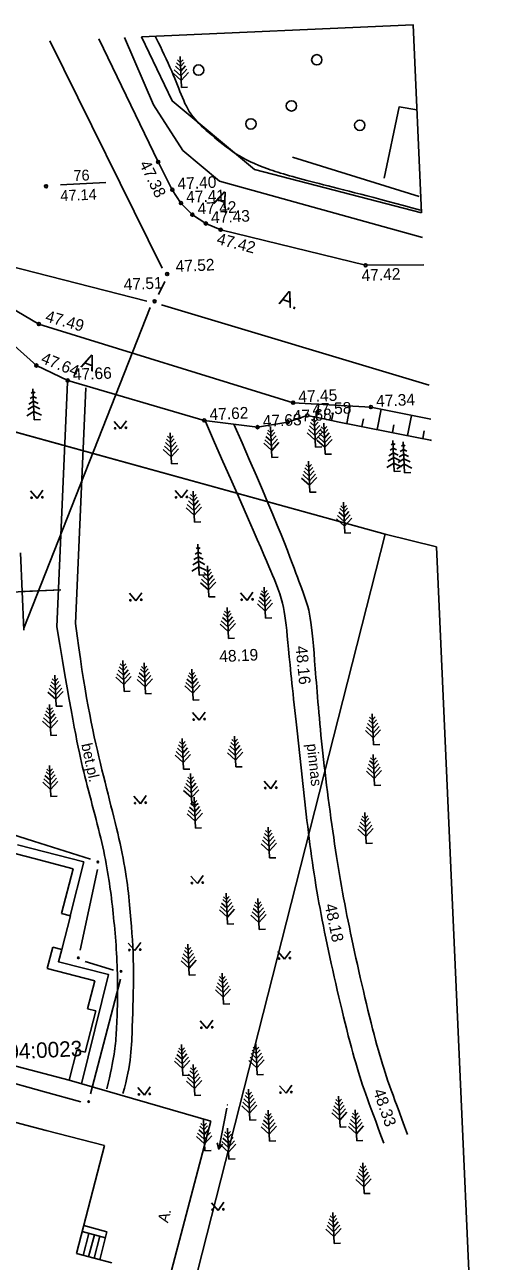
# Model space of a CAD drawing. Extents: x 641842 to 641928, y 6455750 to 6455871.
# Drawn here: x 641897.7 to 641928, y 6455791.2 to 6455871 of the extents above; entities that cross this region are included whole.
import ezdxf

# ---------------------------------------------------------------- set-up
doc = ezdxf.new("R2010")
doc.units = 0
for name, color, linetype in [('9', 7, 'Continuous'), ('Level 1', 7, 'Continuous'), ('Level 12', 7, 'Continuous'), ('Level 13', 7, 'Continuous'), ('Level 14', 7, 'Continuous'), ('Level 15', 7, 'Continuous'), ('Level 18', 7, 'Continuous'), ('Level 19', 7, 'Continuous'), ('Level 20', 7, 'Continuous'), ('Level 21', 7, 'Continuous'), ('Level 25', 7, 'Continuous'), ('Level 27', 7, 'Continuous'), ('Level 29', 7, 'Continuous'), ('Level 30', 7, 'Continuous'), ('Level 34', 7, 'Continuous'), ('Level 35', 7, 'Continuous'), ('Level 4', 7, 'Continuous'), ('Level 40', 7, 'Continuous'), ('Level 49', 7, 'Continuous'), ('Level 5', 7, 'Continuous'), ('Level 53', 7, 'Continuous'), ('Level 54', 7, 'Continuous'), ('Level 6', 7, 'Continuous'), ('Level 63', 7, 'Continuous'), ('Level 7', 7, 'Continuous'), ('MPOST___________', 7, 'Continuous'), ('PINNAD', 7, 'Continuous'), ('VAED____________', 7, 'Continuous')]:
    doc.layers.add(name, color=color, linetype=linetype)

# ---------------------------------------------------------------- blocks, each defined once
blk = doc.blocks.new('KDREKA')
at = {"layer": '9'}
for p, q in [((-46, 20), (46, 20)), ((-20, 46), (-20, -46)), ((20, 46), (20, -46)), ((-46, -20), (46, -20))]:
    blk.add_line(p, q, dxfattribs=at)
blk.add_circle((0, 0), 50, dxfattribs=at)
blk = doc.blocks.new('PUNKT9')
at = {"layer": 'Level 12'}
blk.add_circle((0, 0), 100, dxfattribs=at)
blk = doc.blocks.new('VPP4')
at = {"layer": 'VAED____________'}
blk.add_lwpolyline([(-1, 0), (0, 0), (0, -1), (-1, -1)], close=True, dxfattribs=at)
blk.add_circle((0, 0), 0.0923, dxfattribs=at)
blk = doc.blocks.new('VVEEK1')
at = {"layer": 'MPOST___________'}
blk.add_line((-0.5, 0), (0.5, 0), dxfattribs=at)
blk.add_circle((0, 0), 0.5, dxfattribs=at)
blk = doc.blocks.new('KMAND6')
at = {"layer": 'Level 7'}
for p, q in [((0, 1350), (-248.65, 1598.65)), ((0, 1600), (-181.08, 1781.08)), ((0, 0), (0, 2000)), ((0, 1600), (181.08, 1781.08)), ((0, 1350), (248.65, 1598.65)), ((0, 450), (-491.89, 941.89)), ((0, 750), (-410.81, 1160.81)), ((0, 1050), (-329.73, 1379.73)), ((0, 1050), (329.73, 1379.73)), ((0, 750), (410.81, 1160.81)), ((0, 450), (491.89, 941.89)), ((400, 0), (0, 0))]:
    blk.add_line(p, q, dxfattribs=at)
blk = doc.blocks.new('KKUUS6')
at = {"layer": 'Level 7'}
for p, q in [((0, 1800), (-125.94, 1730.03)), ((0, 0), (0, 2000)), ((0, 1800), (125.94, 1730.03)), ((0, 900), (-383.96, 686.69)), ((0, 1200), (-297.95, 1034.47)), ((0, 1500), (-211.95, 1382.25)), ((0, 1500), (211.95, 1382.25)), ((0, 1200), (297.95, 1034.47)), ((0, 900), (383.96, 686.69)), ((0, 550), (-475.29, 285.95)), ((0, 550), (475.29, 285.95)), ((400, 0), (0, 0))]:
    blk.add_line(p, q, dxfattribs=at)
blk = doc.blocks.new('VKOR20')
at = {"layer": 'Level 4'}
for p, q in [((0, 2500), (0, -2500)), ((-2500, 0), (2500, 0))]:
    blk.add_line(p, q, dxfattribs=at)
blk = doc.blocks.new('KVPOS2')
at = {"layer": 'PINNAD'}
for p, q in [((0, 3), (1, 3)), ((0, 3), (0, 2)), ((0, 3), (0, 0)), ((1, 3), (1, 2))]:
    blk.add_line(p, q, dxfattribs=at)
blk.add_circle((0, 0), 0.2, dxfattribs=at)
blk.add_arc((1, 2), 0.2, 179.93931, 0.0607, dxfattribs=at)
blk = doc.blocks.new('KMURU5')
at = {"layer": 'Level 15'}
for p, q in [((-403, 505), (0, 0)), ((0, 0), (397, 505))]:
    blk.add_line(p, q, dxfattribs=at)
for centre, radius in [((-353, 55), 42.8), ((347, 55), 45.2)]:
    blk.add_circle(centre, radius, dxfattribs=at)
blk = doc.blocks.new('WMNOO9')
at = {"layer": 'Level 27'}
blk.add_line((200, 0), (2900, -0.01), dxfattribs=at)
blk.add_lwpolyline([(2535.93, 176.12), (2900, -0.01), (2530.75, -176.23)], dxfattribs=at)

msp = doc.modelspace()

# ---------------------------------------------------------------- linework, layer by layer
at = {"layer": 'Level 1'}
for p, q in [((641887.957, 6455819.872), (641898.283, 6455817.186)), ((641887.957, 6455819.872), (641898.283, 6455817.186)), ((641898.283, 6455817.186), (641900.798, 6455816.532)), ((641900.049, 6455813.65), (641900.798, 6455816.532)), ((641900.631, 6455813.498), (641900.049, 6455813.65)), ((641900.067, 6455811.33), (641900.631, 6455813.498)), ((641899.485, 6455811.482), (641899.127, 6455810.104)), ((641899.485, 6455811.482), (641900.067, 6455811.33)), ((641902.198, 6455809.306), (641899.127, 6455810.104)), ((641901.73, 6455807.503), (641902.198, 6455809.306)), ((641901.565, 6455804.692), (641902.26, 6455807.365)), ((641902.26, 6455807.365), (641901.73, 6455807.503)), ((641893.89, 6455804.628), (641898.904, 6455803.324)), ((641893.89, 6455804.628), (641898.904, 6455803.324)), ((641900.533, 6455802.9), (641901.034, 6455804.83)), ((641901.034, 6455804.83), (641901.565, 6455804.692)), ((641898.904, 6455803.324), (641900.533, 6455802.9)), ((641899.068, 6455799.648), (641893.005, 6455801.225)), ((641899.068, 6455799.648), (641893.005, 6455801.225)), ((641902.823, 6455798.672), (641899.068, 6455799.648)), ((641901.012, 6455791.705), (641902.823, 6455798.672)), ((641903.302, 6455791.11), (641901.012, 6455791.705))]:
    msp.add_line(p, q, dxfattribs=at)
at = {"layer": 'Level 14'}
for p, q in [((641916.48, 6455845.643), (641916.65, 6455846.503)), ((641918.441, 6455845.254), (641918.667, 6455846.39)), ((641920.403, 6455844.864), (641920.664, 6455846.179)), ((641915.989, 6455845.741), (641916.97, 6455845.546)), ((641916.97, 6455845.546), (641917.951, 6455845.351)), ((641917.46, 6455845.449), (641917.558, 6455845.939)), ((641917.951, 6455845.351), (641918.932, 6455845.157)), ((641918.932, 6455845.157), (641919.913, 6455844.962)), ((641919.422, 6455845.059), (641919.52, 6455845.55)), ((641921.384, 6455844.67), (641921.481, 6455845.16)), ((641922.365, 6455844.475), (641922.624, 6455845.78)), ((641919.913, 6455844.962), (641920.893, 6455844.767)), ((641920.893, 6455844.767), (641921.874, 6455844.572)), ((641921.874, 6455844.572), (641922.855, 6455844.378)), ((641922.855, 6455844.378), (641923.836, 6455844.183)), ((641923.346, 6455844.28), (641923.443, 6455844.771)), ((641923.836, 6455844.183), (641923.914, 6455844.167))]:
    msp.add_line(p, q, dxfattribs=at)
msp.add_open_spline([(641923.19, 6455859.026), (641920.176, 6455859.849), (641916.144, 6455860.839), (641913.183, 6455861.664), (641911.228, 6455862.587), (641909.68, 6455863.901), (641908.408, 6455865.014), (641907.76, 6455866.421), (641907.14, 6455868.112), (641906.34, 6455869.745), (641906.095, 6455870.234)], degree=3, dxfattribs=at)
at = {"layer": 'Level 15'}
msp.add_lwpolyline([(641920.848, 6455861.083), (641921.816, 6455865.672), (641922.959, 6455865.499)], dxfattribs=at)
at = {"layer": 'Level 18'}
for p, q in [((641900.43, 6455847.928), (641899.74, 6455832.14)), ((641901.621, 6455847.565), (641900.949, 6455832.352)), ((641901.494, 6455816.975), (641897.221, 6455818.066)), ((641900.603, 6455813.505), (641901.494, 6455816.975)), ((641902.981, 6455793.122), (641901.481, 6455793.512)), ((641902.881, 6455792.735), (641901.381, 6455793.125)), ((641901.437, 6455791.595), (641901.807, 6455793.014)), ((641901.795, 6455791.501), (641902.165, 6455792.921)), ((641902.154, 6455791.408), (641902.523, 6455792.828)), ((641902.512, 6455791.315), (641902.981, 6455793.122))]:
    msp.add_line(p, q, dxfattribs=at)
msp.add_lwpolyline([(641901.331, 6455802.669), (641903.081, 6455809.703), (641899.846, 6455810.53), (641900.067, 6455811.33)], dxfattribs=at)
for points in [[(641899.74, 6455832.14), (641900.822, 6455825.752), (641901.369, 6455822.978), (641902.874, 6455817.672), (641903.379, 6455813.963), (641903.735, 6455809.78), (641903.588, 6455805.501), (641903.467, 6455804.436), (641902.969, 6455802.335)], [(641900.949, 6455832.352), (641901.515, 6455827.938), (641902.544, 6455823.097), (641904.163, 6455817.221), (641904.558, 6455813.125), (641904.742, 6455809.888), (641904.607, 6455806.353), (641904.547, 6455803.926), (641904.013, 6455802.041)]]:
    msp.add_open_spline(points, degree=3, dxfattribs=at)
at = {"layer": 'Level 20'}
for p, q in [((641899.053, 6455860.559), (641899.053, 6455860.559)), ((641899.992, 6455860.661), (641902.909, 6455860.792))]:
    msp.add_line(p, q, dxfattribs=at)
at = {"layer": 'Level 21'}
for p, q in [((641906.863, 6455854.893), (641906.863, 6455854.893)), ((641906.048, 6455853.141), (641906.048, 6455853.141))]:
    msp.add_line(p, q, dxfattribs=at)
at = {"layer": 'Level 25'}
for p, q in [((641906.533, 6455855.268), (641899.297, 6455869.93)), ((641896.569, 6455855.441), (641905.548, 6455853.14)), ((641906.307, 6455853.568), (641906.709, 6455854.418)), ((641905.761, 6455852.731), (641897.617, 6455832.059)), ((641906.495, 6455852.917), (641923.755, 6455847.729))]:
    msp.add_line(p, q, dxfattribs=at)
at = {"layer": 'Level 30'}
for p, q in [((641905.977, 6455865.81), (641904.115, 6455870.145)), ((641907.863, 6455862.862), (641905.977, 6455865.81)), ((641910.237, 6455860.894), (641907.863, 6455862.862)), ((641906.283, 6455862.126), (641906.283, 6455862.126)), ((641907.192, 6455860.338), (641907.192, 6455860.338)), ((641923.328, 6455857.253), (641910.237, 6455860.894)), ((641907.75, 6455859.476), (641907.75, 6455859.476)), ((641908.49, 6455858.726), (641908.49, 6455858.726)), ((641909.354, 6455858.158), (641909.354, 6455858.158)), ((641910.314, 6455857.752), (641910.314, 6455857.752)), ((641919.654, 6455855.458), (641919.654, 6455855.458)), ((641898.591, 6455851.673), (641898.591, 6455851.673)), ((641898.43, 6455848.993), (641898.43, 6455848.993)), ((641900.448, 6455848.026), (641900.448, 6455848.026)), ((641914.985, 6455846.597), (641914.985, 6455846.597)), ((641919.999, 6455846.314), (641919.999, 6455846.314)), ((641919.999, 6455846.314), (641923.853, 6455845.529)), ((641909.256, 6455845.455), (641909.256, 6455845.455)), ((641914.632, 6455845.346), (641914.632, 6455845.346)), ((641915.895, 6455845.775), (641915.895, 6455845.775)), ((641912.69, 6455845.019), (641912.69, 6455845.019)), ((641909.683, 6455800.25), (641900.533, 6455802.9)), ((641902.999, 6455774.895), (641909.683, 6455800.25))]:
    msp.add_line(p, q, dxfattribs=at)
for points in [[(641902.457, 6455870.071), (641906.283, 6455862.126), (641907.192, 6455860.338), (641907.75, 6455859.476), (641908.49, 6455858.726), (641909.354, 6455858.158), (641910.314, 6455857.752), (641919.654, 6455855.458)], [(641919.654, 6455855.458), (641923.407, 6455855.492)], [(641919.999, 6455846.314), (641914.985, 6455846.597), (641898.591, 6455851.673), (641896.689, 6455852.78)], [(641896.793, 6455850.456), (641898.43, 6455848.993), (641900.448, 6455848.026), (641909.256, 6455845.455), (641912.69, 6455845.019), (641914.632, 6455845.346), (641915.895, 6455845.775)]]:
    msp.add_lwpolyline(points, dxfattribs=at)
for points in [[(641909.326, 6455845.383), (641912.652, 6455837.819), (641914.167, 6455834.439), (641914.513, 6455832.812), (641914.764, 6455829.649), (641915.487, 6455823.244), (641916.157, 6455816.816), (641917.228, 6455811.171), (641919.045, 6455803.504), (641919.781, 6455801.676), (641920.837, 6455798.823)], [(641911.16, 6455845.213), (641914.139, 6455838.479), (641915.659, 6455834.22), (641916.127, 6455833.047), (641916.384, 6455829.804), (641916.814, 6455824.255), (641917.768, 6455817.052), (641918.82, 6455811.511), (641920.6, 6455803.999), (641921.299, 6455802.263), (641922.363, 6455799.387)]]:
    msp.add_open_spline(points, degree=3, dxfattribs=at)
at = {"layer": 'Level 35'}
for p, q in [((641898.232, 6455818.309), (641887.845, 6455821.596)), ((641898.232, 6455818.309), (641887.845, 6455821.596)), ((641901.918, 6455817.143), (641898.232, 6455818.309)), ((641901.248, 6455811.275), (641902.361, 6455816.474)), ((641903.393, 6455809.984), (641901.571, 6455810.551)), ((641901.908, 6455802.003), (641903.842, 6455809.416)), ((641882.712, 6455806.669), (641898.956, 6455802.146)), ((641882.712, 6455806.669), (641898.956, 6455802.146)), ((641898.956, 6455802.146), (641901.303, 6455801.492))]:
    msp.add_line(p, q, dxfattribs=at)
at = {"layer": 'Level 4'}
msp.add_line((641897.511, 6455834.413), (641900.009, 6455834.525), dxfattribs=at)
msp.add_line((641897.511, 6455834.413), (641900.009, 6455834.525), dxfattribs=at)
msp.add_line((641897.511, 6455834.413), (641900.009, 6455834.525), dxfattribs=at)
msp.add_line((641897.511, 6455834.413), (641900.009, 6455834.525), dxfattribs=at)
at = {"layer": 'Level 40'}
msp.add_line((641888.212, 6455847.15), (641920.909, 6455838.114), dxfattribs=at)
for points in [[(641905.205, 6455870.194), (641922.713, 6455870.978), (641923.256, 6455858.855)], [(641923.256, 6455858.855), (641912.498, 6455861.639), (641907.194, 6455866.063), (641905.205, 6455870.194)], [(641899.173, 6455752.709), (641899.858, 6455755.419), (641903.657, 6455770.274), (641920.909, 6455838.114), (641924.222, 6455837.291)], [(641924.222, 6455837.291), (641927.952, 6455753.998), (641899.173, 6455752.709)]]:
    msp.add_lwpolyline(points, dxfattribs=at)
msp.add_lwpolyline([(641920.909, 6455838.114), (641903.657, 6455770.274), (641899.858, 6455755.419), (641851.662, 6455771.91), (641888.212, 6455847.15)], close=True, dxfattribs=at)
at = {"layer": 'Level 49'}
msp.add_line((641920.909, 6455838.114), (641920.909, 6455838.114), dxfattribs=at)
at = {"layer": 'Level 53'}
msp.add_lwpolyline([(641888.212, 6455847.15), (641920.909, 6455838.114), (641903.657, 6455770.274), (641899.858, 6455755.419), (641851.662, 6455771.91), (641888.212, 6455847.15)], dxfattribs=at)
at = {"layer": 'Level 54'}
for p, q in [((641907.194, 6455866.063), (641907.194, 6455866.063)), ((641912.498, 6455861.639), (641912.498, 6455861.639)), ((641920.909, 6455838.114), (641920.909, 6455838.114)), ((641920.909, 6455838.114), (641920.909, 6455838.114))]:
    msp.add_line(p, q, dxfattribs=at)
at = {"layer": 'Level 6'}
msp.add_lwpolyline([(641851.662, 6455771.91), (641888.212, 6455847.15), (641920.909, 6455838.114), (641903.657, 6455770.274), (641899.858, 6455755.419)], close=True, dxfattribs=at)
at = {"layer": 'Level 7'}
msp.add_line((641923.106, 6455859.907), (641914.938, 6455862.442), dxfattribs=at)
for centre in [(641908.888, 6455868.055), (641916.509, 6455868.718), (641914.871, 6455865.744), (641912.265, 6455864.579), (641919.276, 6455864.49)]:
    msp.add_circle(centre, 0.332, dxfattribs=at)

# ---------------------------------------------------------------- block references
at = {"layer": 'Level 12', "xscale": 0.0009999999999999996, "yscale": 0.001, "rotation": 2.5642489144958254}
for p in [(641906.283, 6455862.126), (641906.283, 6455862.126), (641899.053, 6455860.559), (641899.053, 6455860.559), (641907.192, 6455860.338), (641907.192, 6455860.338), (641907.75, 6455859.476), (641907.75, 6455859.476), (641908.49, 6455858.726), (641908.49, 6455858.726), (641909.354, 6455858.158), (641909.354, 6455858.158), (641910.314, 6455857.752), (641910.314, 6455857.752), (641919.654, 6455855.458), (641919.654, 6455855.458), (641906.863, 6455854.893), (641906.863, 6455854.893), (641906.048, 6455853.141), (641906.048, 6455853.141), (641898.591, 6455851.673), (641898.591, 6455851.673), (641898.43, 6455848.993), (641898.43, 6455848.993), (641900.448, 6455848.026), (641900.448, 6455848.026), (641914.985, 6455846.597), (641914.985, 6455846.597), (641919.999, 6455846.314), (641919.999, 6455846.314), (641909.256, 6455845.455), (641909.256, 6455845.455), (641914.632, 6455845.346), (641914.632, 6455845.346), (641915.895, 6455845.775), (641915.895, 6455845.775), (641912.69, 6455845.019), (641912.69, 6455845.019)]:
    msp.add_blockref('PUNKT9', p, dxfattribs=at)
at = {"layer": 'Level 15', "xscale": 0.0009999999999999996, "yscale": 0.001, "rotation": 2.5642489144958254}
for p in [(641903.862, 6455844.906), (641898.476, 6455840.425), (641907.794, 6455840.451), (641904.85, 6455833.817), (641912.02, 6455833.843), (641908.927, 6455826.118), (641913.546, 6455821.694), (641905.141, 6455820.726), (641908.81, 6455815.571), (641904.78, 6455811.252), (641914.431, 6455810.699), (641909.425, 6455806.238), (641905.393, 6455801.938), (641914.524, 6455802.052), (641910.146, 6455794.494)]:
    msp.add_blockref('KMURU5', p, dxfattribs=at)
at = {"layer": 'Level 20', "xscale": 0.0009999999999999996, "yscale": 0.001, "rotation": 2.5642489144958254}
msp.add_blockref('VPP4', (641899.053, 6455860.559), dxfattribs=at)
at = {"layer": 'Level 21', "xscale": 0.0009999999999999996, "yscale": 0.001, "rotation": 2.5642489144958254}
for p in [(641906.863, 6455854.893), (641906.048, 6455853.141)]:
    msp.add_blockref('VVEEK1', p, dxfattribs=at)
at = {"layer": 'Level 27', "xscale": 0.0009999999999999998, "yscale": 0.0009999999999999998, "rotation": -101.07323943878}
msp.add_blockref('WMNOO9', (641910.74, 6455801.295), dxfattribs=at)
at = {"layer": 'Level 29', "xscale": 0.0009999999999999996, "yscale": 0.001, "rotation": 2.5642489144958254}
msp.add_blockref('KVPOS2', (641910.74, 6455801.295), dxfattribs=at)
at = {"layer": 'Level 34', "xscale": 0.0009999999999999996, "yscale": 0.001, "rotation": 2.5642489144958254}
for p in [(641902.388, 6455816.973), (641901.131, 6455810.789), (641903.888, 6455809.913), (641901.803, 6455801.515)]:
    msp.add_blockref('KDREKA', p, dxfattribs=at)
at = {"layer": 'Level 4', "xscale": 0.0009999999999999996, "yscale": 0.001, "rotation": 2.5642489144958254}
msp.add_blockref('VKOR20', (641897.511, 6455834.413), dxfattribs=at)
at = {"layer": 'Level 7', "xscale": 0.0009999999999999996, "yscale": 0.001, "rotation": 2.5642489144958254}
for name, p in [('KMAND6', (641907.781, 6455866.935)), ('KKUUS6', (641898.296, 6455845.49)), ('KMAND6', (641916.427, 6455843.734)), ('KMAND6', (641917.048, 6455843.269)), ('KMAND6', (641907.143, 6455842.661)), ('KMAND6', (641913.62, 6455843.061)), ('KKUUS6', (641921.509, 6455842.156)), ('KKUUS6', (641922.167, 6455842.076)), ('KMAND6', (641916.067, 6455840.817)), ('KMAND6', (641908.622, 6455838.896)), ('KMAND6', (641918.313, 6455838.181)), ('KKUUS6', (641908.933, 6455835.465)), ('KMAND6', (641909.547, 6455834.066)), ('KMAND6', (641913.21, 6455832.698)), ('KMAND6', (641910.813, 6455831.386)), ('KMAND6', (641904.086, 6455827.974)), ('KMAND6', (641905.457, 6455827.817)), ('KMAND6', (641908.531, 6455827.407)), ('KMAND6', (641899.708, 6455827.012)), ('KMAND6', (641899.356, 6455825.135)), ('KMAND6', (641920.175, 6455824.535)), ('KMAND6', (641907.913, 6455822.946)), ('KMAND6', (641911.289, 6455823.097)), ('KMAND6', (641920.238, 6455821.91)), ('KMAND6', (641899.369, 6455821.195)), ('KMAND6', (641908.451, 6455820.671)), ('KMAND6', (641908.683, 6455819.149)), ('KMAND6', (641919.696, 6455818.164)), ('KMAND6', (641913.462, 6455817.228)), ('KMAND6', (641910.762, 6455812.958)), ('KMAND6', (641912.797, 6455812.611)), ('KMAND6', (641908.29, 6455809.672)), ('KMAND6', (641910.502, 6455807.801)), ('KMAND6', (641907.87, 6455803.195)), ('KMAND6', (641912.671, 6455803.246)), ('KMAND6', (641908.637, 6455801.916)), ('KMAND6', (641912.201, 6455800.324)), ('KMAND6', (641918.006, 6455799.872)), ('KMAND6', (641913.463, 6455798.957)), ('KMAND6', (641919.082, 6455798.99)), ('KMAND6', (641909.289, 6455798.333)), ('KMAND6', (641910.841, 6455797.8)), ('KMAND6', (641919.56, 6455795.575)), ('KMAND6', (641917.63, 6455792.369))]:
    msp.add_blockref(name, p, dxfattribs=at)

# ---------------------------------------------------------------- texts
at = {"layer": 'Level 13'}
for rotation, p in [(337.21829, (641909.791, 6455859.462)), (341.46748, (641914.012, 6455852.984)), (338.86997, (641901.244, 6455848.913))]:
    msp.add_text('A.', height=1, rotation=rotation, dxfattribs=at).set_placement(p)
at = {"layer": 'Level 18'}
msp.add_text('bet.pl.', height=0.7, rotation=282.29178, dxfattribs=at).set_placement((641901.315, 6455824.557))
at = {"layer": 'Level 19'}
for s, rotation, p in [('pinnas', 276.20505, (641915.861, 6455824.57)), ('A.', 75.23225, (641906.91, 6455793.653))]:
    msp.add_text(s, height=0.7, rotation=rotation, dxfattribs=at).set_placement(p)
at = {"layer": 'Level 20'}
for s, p in [('76', (641900.833, 6455860.893)), ('47.14', (641899.989, 6455859.595))]:
    msp.add_text(s, height=0.7, rotation=2.56425, dxfattribs=at).set_placement(p)
at = {"layer": 'Level 5'}
for s, rotation, p in [('47.38', 296.075, (641905.047, 6455861.998)), ('47.42', 345.58795, (641910.009, 6455856.841)), ('47.52', 2.56425, (641907.421, 6455855.025)), ('47.42', 2.56425, (641919.41, 6455854.431)), ('47.51', 2.56425, (641904.074, 6455853.855)), ('47.49', 344.3039, (641898.956, 6455851.851)), ('47.64', 338.15754, (641898.668, 6455849.185)), ('47.45', 2.56425, (641915.334, 6455846.613)), ('47.34', 2.56425, (641920.349, 6455846.33)), ('47.62', 2.56425, (641909.606, 6455845.471)), ('48.16', 275.4212, (641915.14, 6455830.881)), ('48.19', 2.56425, (641910.238, 6455829.86)), ('48.18', 281.66376, (641917.015, 6455814.204)), ('48.33', 289.0692, (641920.132, 6455802.194))]:
    msp.add_text(s, height=0.75, rotation=rotation, dxfattribs=at).set_placement(p)
at = {"layer": 'Level 53'}
msp.add_text('17007:004:0023', height=1, rotation=2.56425, dxfattribs=at).set_placement((641891.746, 6455804.018))
at = {"layer": 'Level 63'}
for s, p in [('47.40', (641907.542, 6455860.354)), ('47.41', (641908.1, 6455859.491)), ('47.42', (641908.84, 6455858.742)), ('47.43', (641909.703, 6455858.174)), ('47.66', (641900.798, 6455848.042)), ('47.68', (641914.982, 6455845.362)), ('47.58', (641916.245, 6455845.791)), ('47.63', (641913.04, 6455845.035))]:
    msp.add_text(s, height=0.75, rotation=2.56425, dxfattribs=at).set_placement(p)

doc.saveas('drawing.dxf')
